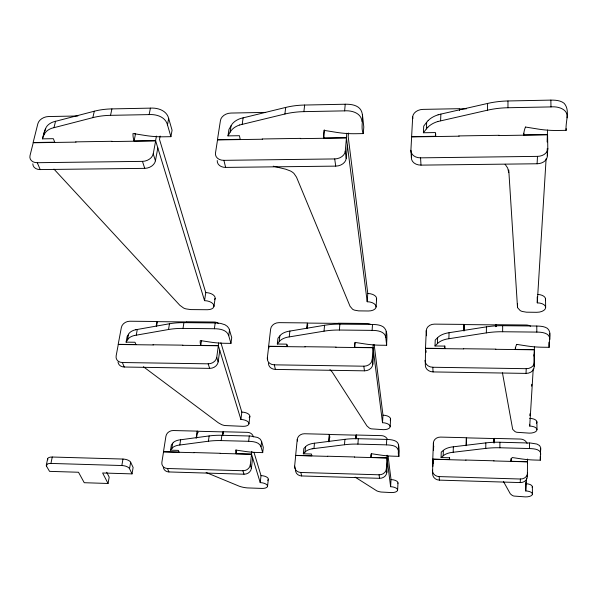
<?xml version="1.0" encoding="UTF-8"?>
<svg xmlns="http://www.w3.org/2000/svg" width="597" height="597" viewBox="0 0 597 597"><rect width="100%" height="100%" fill="white"/><g stroke="black" fill="none" stroke-linecap="round" stroke-linejoin="round"><path stroke-width="0.9" d="M534.382 346.954L534.405 349.633L515.338 349.387L515.338 347.685M527.524 459.003L527.532 461.727L510.972 461.272L510.98 458.541M437.817 121.519L487.495 110.191A66.722 42.917 -2.3 0 1 507.957 107.736L507.987 100.968L550.859 100.109C555.389 100.095 560.404 100.326 564.105 103.274C570.583 110.445 565.195 121.952 566.128 130.34L558.24 130.467A83.393 56.625 -6 0 1 537.942 129.042L525.524 127.042M537.218 296.955L537.278 302.851A8.656 4.731 -0.9 0 1 545.651 307.642A8.656 4.731 -0.9 0 1 536.696 312.306L526.45 312.186L522.285 311.47A8.94 4.895 -0.6 0 1 520.174 310.552L517.517 307.619L508.756 169.929M499.92 442.25A46.484 21.104 1.7 0 0 485.831 442.884L451.407 447.041A16.768 7.731 2.4 0 0 444.407 449.548L441.25 452.123L441.071 457.548L444.243 454.989A16.806 7.694 2.5 0 1 451.242 452.496L485.757 448.399A46.596 20.999 1.7 0 1 499.883 447.772L499.92 442.25L530.614 443.034L536.875 444.041L539.531 445.526L540.681 447.638L540.307 460.19L534.852 460.041A56.551 26.589 0.6 0 1 520.778 458.809L512.159 457.518A32.439 14.694 0.8 0 0 510.995 461.272M464.056 329.574L463.951 324.402L434.467 324.126A7.97 6.619 -3.1 0 0 426.258 330.641L425.504 348.245L444.78 348.491L444.675 346.103L434.997 345.984L438.616 342.529A19.291 10.164 1.7 0 1 446.638 339.074L486.354 332.88A53.491 27.678 0.6 0 1 502.637 331.738L502.674 325.708L536.77 326.037C540.36 326.141 544.225 326.313 547.337 328.313C552.628 332.887 548.382 341.499 549.143 347.312L542.852 347.238A65.536 35.559 -1.1 0 1 526.658 345.917L516.733 344.387M496.07 326.559L496.085 324.708L526.061 324.992A8.164 6.701 2.4 0 1 530.584 326.163M493.92 443.011L493.973 438.534L466.533 437.862L466.361 445.295M494.204 442.87L494.249 438.407L520.345 439.049A7.104 6.142 6.1 0 1 527.069 443.377M495.741 326.693L495.764 324.88L464.272 324.581L464.115 330.887M486.354 332.88L486.436 326.865A53.342 27.79 0.5 0 1 502.674 325.708M485.757 448.399L485.831 442.892M487.495 110.191L487.6 103.445A66.498 43.036 -2.4 0 1 507.987 100.968M493.913 442.213L493.973 438.534M495.734 326.492L495.764 324.88M494.189 442.355L494.249 438.407M496.062 326.44L496.085 324.708M466.07 445.713L466.25 437.72L440.526 437.094A6.948 6.082 -0.2 0 0 433.385 442.974L432.78 459.123L433.116 463.459M540.778 454.19C540.636 448.81 533.442 448.78 529.509 448.541L499.883 447.772M463.787 330.842L463.951 324.402M453.19 452.22L453.347 446.757M549.762 339.357C550.061 332.813 541.636 332.089 536.83 332.096L502.637 331.745M459.518 110.475L459.578 108.684L422.937 109.385A9.925 7.373 -5.9 0 0 412.699 116.937L411.617 136.653L435.616 136.28L435.72 133.795M432.78 459.123L449.578 459.586L449.631 457.78M443.183 455.772L443.362 450.339M448.877 338.671L449.071 332.708L486.436 326.865M444.78 348.491L444.862 345.954M493.741 460.929L527.524 461.862L527.36 476.488A7.164 6.269 7.6 0 1 520.218 482.577L439.392 480.13A7 6.209 0.7 0 1 432.616 473.697L432.788 459.25L466.026 460.168M432.885 466.458L433.131 460.212M433.497 450.377L433.631 446.877A6.918 6.06 -0.1 0 1 433.721 446.086M437.407 343.588L437.623 337.656L438.832 336.596A19.238 10.209 1.7 0 1 446.832 333.119L449.071 332.708M434.997 345.984L435.228 340.066L437.623 337.656M567.105 117.825C568.337 109.02 557.852 106.169 550.979 106.915L507.957 107.736M440.601 120.781L440.87 114.094L487.6 103.445M495.525 349.305L534.397 349.805L534.203 366.625A8.231 6.865 3.4 0 1 526.002 373.401L433.071 371.924A8.03 6.783 -2.5 0 1 425.318 364.998L425.512 348.417L463.668 348.902M425.87 352.417L425.945 350.64M435.616 136.28L435.452 132.564L423.392 132.758L426.355 128.93L426.668 122.281L428.153 120.572M423.392 132.758L423.721 126.116L426.668 122.281M371.035 457.429A31.313 14.388 3.6 0 1 371.431 453.713L379.961 454.989A54.543 26.007 3.8 0 0 393.669 456.198L398.923 456.339C396.759 451.705 401.326 444.258 395.886 441.25C393.102 439.765 389.856 439.541 386.759 439.414L358.297 438.705A45.021 20.619 4.5 0 0 344.909 439.34L312.656 443.459A16.283 7.53 5.4 0 0 306.395 445.929L303.836 448.474L303.328 453.795L311.447 454.011L311.85 455.802L295.664 455.354L297.231 439.526A6.761 5.918 -12.6 0 1 304.485 433.75L329.283 434.362L329.895 437.467M398.923 456.339L399.206 450.944L398.557 445.004M397.617 490.055L397.99 482.943M520.218 482.577L520.405 479.018A7.194 6.291 7.4 0 0 527.584 472.906M526.002 373.401L526.248 368.685A8.276 6.888 3.3 0 0 534.502 361.886M459.168 136.183L411.632 136.914L410.9 150.295L411.393 157.578A10.015 7.612 -5.6 0 0 420.997 165.123L537.099 163.765L537.494 156.369A10.373 7.776 -1 0 0 547.8 148.414L547.576 134.81L498.928 135.564M411.393 157.578L411.632 153.138M355.14 477.13L376.886 490.921A10.947 4.828 4.2 0 0 381.087 492.032L391.363 492.577A6.634 2.918 4 0 0 397.609 489.853A6.634 2.918 4 0 0 390.625 486.704L391.02 479.578L388.102 456.198M295.53 469.66A6.806 6.045 -13.3 0 0 301.679 475.958L379.55 478.316A6.903 6.149 -5.3 0 0 386.819 472.354L386.363 468.817L386.983 457.996L354.439 457.101M390.625 486.704L386.968 457.862L387.125 455.19M386.819 472.354L387.438 461.563M390.162 426.594L390.595 419.072M312.164 448.81L344.491 444.743A45.133 20.514 4.5 0 1 357.916 444.116L386.438 444.855L386.759 439.414M329.932 369.692A13.462 6.888 5.3 0 1 330.335 370.006L332.268 372.132L366.924 425.93L369.439 428.131A7.171 3.44 4.1 0 0 371.259 428.847L383.401 429.668A7.216 3.455 3.9 0 0 390.147 426.355A7.216 3.455 3.9 0 0 382.513 422.706L372.998 347.573L354.73 347.342A35.88 18.985 3.4 0 1 355.118 342.432L364.916 343.932A62.827 34.678 3.6 0 0 380.632 345.223L386.655 345.297C386.423 339.402 388.714 330.738 383.02 326.686C379.879 324.805 376.095 324.537 372.513 324.455L339.872 324.141A51.454 27.052 4.6 0 0 324.559 325.275L287.829 331.425A18.626 9.895 5.9 0 0 280.777 334.827L277.963 338.23L277.307 344.021L286.582 344.141L287.112 346.484L268.635 346.245L270.642 329.022A7.731 6.403 -13.1 0 1 279 322.649L307.276 322.917L306.739 328.313M382.513 422.706L382.976 415.161L374.17 344.656M532.367 486.689L532.42 494.144A6.851 2.978 1.4 0 0 525.741 490.943L525.823 481.846M529.845 415.602L529.957 413.758M531.628 386.169L531.74 384.334M525.741 490.943L526.524 478.16M527.42 463.556L527.532 461.727M502.443 372.797L512.689 429.34L515.002 431.571A7.724 3.664 0.9 0 0 516.83 432.295L529.285 433.131A7.477 3.537 0.7 0 0 536.987 429.773A7.477 3.537 0.7 0 0 529.718 426.064L533.218 368.968M534.009 356.081L534.405 349.633M537.278 302.851L546.113 158.72M547.136 141.982L547.516 129.989M386.655 345.297L385.796 337.492L386.162 331.581M537.099 163.765A10.306 7.754 -0.9 0 0 547.337 155.854L547.8 148.414M371.244 453.854L371.013 457.429L386.968 457.862M372.998 347.573L373.185 344.82M268.449 363.08A7.791 6.56 -13.6 0 0 275.426 369.416L364.461 370.834A7.91 6.694 -7.4 0 0 372.827 364.215L372.222 359.558L373.021 347.745L335.775 347.267M376.065 307.045L376.617 298.843M372.827 364.215L373.618 352.439M277.307 344.021L280.142 340.633A18.679 9.85 5.9 0 1 287.194 337.245L324.022 331.163A51.588 26.94 4.7 0 1 339.38 330.037L372.11 330.38L372.513 324.455M357.916 444.116L358.297 438.705M355.76 438.802L356.028 435.146L329.574 434.497L328.962 441.787M356.006 438.713L356.275 435.026L381.423 435.638A6.851 6.022 -5.5 0 1 387.513 439.504M273.262 166.19L285.836 169.235L290.5 171.011A14.447 9.149 6.7 0 1 293.97 173.466L296.508 177.167L350.051 306.306L352.581 309.239A7.373 4.089 4.2 0 0 354.596 310.164L358.566 310.873L368.364 310.992A8.306 4.612 3.9 0 0 376.058 306.418A8.306 4.612 3.9 0 0 367.192 301.731L367.782 293.508L348.178 136.534L348.491 133.004M354.73 347.342L355.118 342.335M344.491 444.743L344.909 439.347M540.583 450.384L540.718 448.66M549.531 335.089L549.673 333.313M367.192 301.731L346.417 137.668L323.783 138.019A44.566 29.507 3.2 0 1 324.037 130.37L336.238 132.318A78.834 55.021 3.8 0 0 355.79 133.713L363.267 133.594C359.581 125.43 366.461 113.602 358.394 107.296C354.611 104.579 349.745 104.184 345.23 104.229L304.642 105.042A63.603 41.596 5.6 0 0 285.694 107.43L240.636 118.467A23.096 15.231 8.1 0 0 232.173 124.019L228.95 129.407L227.972 135.885L239.412 135.706L240.225 139.317L217.465 139.668L220.457 120.422A9.574 7.067 -13.5 0 1 230.927 113.057L265.702 112.393M363.267 133.594L363.797 127.004L362.469 114.833M328.663 441.713L329.283 434.362M339.38 330.037L339.872 324.141M217.233 160.533A9.664 7.291 -14 0 0 225.636 167.406L335.723 166.123A9.843 7.485 -9.3 0 0 346.208 158.414L347.364 145.19M346.208 158.414L345.267 151.19L346.447 137.929L300.328 138.638M346.417 137.668L346.805 133.221M324.022 331.163L324.559 325.283M313.977 448.526L314.462 443.175M239.688 124.982L284.896 114.012A63.812 41.477 5.6 0 1 303.895 111.639L344.626 110.863L345.23 104.229M303.328 453.795L305.03 452.041L305.53 446.713M307.067 328.581L307.612 323.089L337.805 323.373M295.306 468.787L294.642 466.16L295.694 455.481L327.731 456.362M323.783 138.019L324.44 131.474A44.417 29.589 3.1 0 1 324.275 129.87M287.112 346.484L287.291 344.827M289.261 336.842L289.881 331.014M267.546 486.294L268.314 479.324M279.18 341.671L279.829 335.872M206.122 472.511L239.367 486.257A15.306 6.724 6.9 0 0 247.434 487.913L262.001 488.421A6.477 2.836 6.6 0 0 267.501 485.719A6.477 2.836 6.6 0 0 260.225 482.615L261.016 475.622L254.046 452.541M303.895 111.639L304.642 105.042M235.89 450.056L244.27 451.31A53.193 25.186 6.9 0 0 257.635 452.489L262.702 452.623L261.001 446.787L261.613 441.474L260.285 439.183L257.785 437.497L250.352 436.019L221.875 435.288A44.036 19.97 7.3 0 0 209.144 435.929L178.936 440.004A15.97 7.276 8.2 0 0 173.361 442.452M262.702 452.623L263.299 447.34L261.613 441.474M267.71 359.581L267.322 358.051L268.68 346.417L305.254 346.879M260.225 482.615L251.509 454.138L251.837 451.362M163.332 467.317A6.709 5.806 -24.2 0 0 168.929 471.943L244.009 474.212A6.754 5.948 -18.6 0 0 251.382 468.361L250.292 464.869L251.546 454.265L220.166 453.399M251.382 468.361L252.628 457.787M248.949 423.751L249.845 416.378M197.764 432.653L197.204 431.124L173.287 430.534A6.657 5.694 -22.7 0 0 165.929 436.198L163.474 451.72L179.085 452.145L178.376 450.384L170.548 450.175L172.563 447.675A16.007 7.239 8.2 0 1 178.13 445.243L208.413 441.22A44.141 19.873 7.3 0 1 221.174 440.593L248.658 441.302L249.3 435.974M284.896 114.012L285.694 107.43M143.384 366.722L218.256 422.743L221.494 424.557A9.955 4.731 7.5 0 0 224.785 425.534L243.001 426.333A7.037 3.343 7.1 0 0 248.874 423.064A7.037 3.343 7.1 0 0 240.904 419.475L241.83 412.087L220.897 342.768M236.569 450.213L236.128 453.72L251.509 454.138M221.174 440.593L221.875 435.288M222.547 435.467L223.024 431.885L197.51 431.258L196.607 437.511M222.763 435.377L223.241 431.758L247.494 432.355A6.709 5.828 -17.4 0 1 253.329 436.877M200.816 345.379A34.939 18.298 7.5 0 1 200.279 340.566L209.913 342.036A61.215 33.32 8.2 0 0 225.181 343.297L230.957 343.365L231.733 337.618L229.024 328.626L227.405 326.425L224.957 324.753L220.726 323.425L216.405 322.97L183.921 322.641A50.312 26.007 8.6 0 0 169.473 323.761L135.407 329.798M230.957 343.365L228.733 335.708L229.517 329.925M208.413 441.22L209.144 435.929M240.904 419.475L218.301 345.603L218.681 342.902M118.012 362.08A7.664 6.269 -22.5 0 0 124.258 367.021L209.651 368.379A7.724 6.44 -17.8 0 0 218.159 361.894L216.733 357.327L218.353 345.767L182.637 345.312M218.159 361.894L219.763 350.379M242.203 124.266L243.143 117.743M134.377 335.499L168.526 329.514A50.446 25.895 8.6 0 1 183.01 328.41L214.375 328.738L215.204 322.94M213.95 306.448L215.114 298.425M196.167 438.332L197.204 431.124M201.51 340.484L200.786 345.379L218.301 345.603M53.961 169.108L179.816 305.268L183.607 308.022A9.261 5.045 9 0 0 185.958 308.888L190.831 309.589L207.323 309.731A8.097 4.425 8.5 0 0 213.86 305.254A8.097 4.425 8.5 0 0 204.547 300.657L205.756 292.62L159.518 139.489L160.153 136.041M227.972 135.885L230.106 132.168L231.076 125.683M179.824 444.974L180.615 439.728M170.548 450.175L171.354 444.959L173.369 442.452M171.869 448.444L172.675 443.22M183.01 328.41L183.921 322.641M168.526 329.514L169.473 323.761M156.227 325.887L156.981 321.484L129.847 321.231A7.597 6.127 -21.3 0 0 121.363 327.477L118.199 344.327L135.929 344.559L135.004 342.253L126.109 342.148L127.154 336.477L129.265 333.141A18.283 9.47 9.8 0 1 135.392 329.79M156.571 326.134L157.339 321.656L186.309 321.932M46.902 464.384L46.514 466.212L49.544 471.361L78.505 472.249L84.244 482.712L108.05 483.473L102.632 472.988L132.027 473.891L133.124 467.458L130.661 462.235A6.47 2.843 9.3 0 0 122.975 459.056L52.26 457.026A6.44 2.769 10.6 0 0 47.85 459.824M132.027 473.891L129.549 468.697L130.661 462.235M129.549 468.697A6.492 2.821 9.3 0 0 121.833 465.526L122.975 459.056M136.273 335.096L137.295 329.395M108.05 483.473L109.191 477.137L106.706 472.264M204.547 300.657L155.586 140.623L134.101 140.959A43.424 27.999 11.1 0 1 132.997 133.534L144.959 135.429A77.043 51.842 13.1 0 0 163.817 136.795L170.906 136.676L172.07 130.243L168.667 118.43C166.742 110.467 157.72 107.624 150.407 108.132L111.915 108.9A62.409 39.275 12.8 0 0 94.296 111.214L53.297 121.907A22.828 14.268 15 0 0 46.193 127.295L44.044 132.534L42.484 138.855L53.349 138.683L54.752 142.19L33.126 142.526L37.85 123.736A9.365 6.694 -19.9 0 1 48.499 116.549L77.886 115.982M170.906 136.676L167.481 124.885L168.667 118.43M126.109 342.148L127.482 339.842L128.527 334.163M32.813 163.809A9.462 6.895 -20.8 0 0 40.2 169.578L144.728 168.354A9.559 7.127 -17.2 0 0 155.421 160.839L157.817 147.937M155.586 140.623L156.436 136.079M155.421 160.839L153.228 153.825L155.66 140.877L111.878 141.556M111.915 108.9L110.535 115.34L149.153 114.602L150.407 108.132M134.101 140.959L135.37 134.571M46.514 466.212A6.463 2.754 10.6 0 1 50.932 463.429L52.26 457.026M46.32 465.093L47.656 458.705M44.626 133.638A22.902 14.224 14.9 0 1 51.73 128.258L92.863 117.639L94.296 111.214M54.014 127.571L55.558 121.206M42.484 138.855L45.432 128.915M43.872 135.243L44.648 133.646M230.106 132.168L231.226 130.519A23.171 15.186 8.1 0 1 239.681 124.967M127.482 339.842L128.221 338.82M426.355 128.93L427.848 127.228M305.03 452.041L305.903 451.265A16.32 7.492 5.4 0 1 312.156 448.802M438.094 114.84L440.87 114.094M459.981 108.945L466.361 108.818M75.603 141.87L112.154 141.302M262.18 138.974L300.672 138.377M458.757 135.922L499.338 135.295M547.591 134.541L523.718 134.915L523.711 133.235M76.065 142.116L33.231 142.773L30.037 155.511A9.522 6.91 -20.8 0 0 37.275 162.705L40.2 169.578M262.613 139.228L217.524 139.922L215.495 152.966A9.731 7.313 -14 0 0 223.89 160.339L225.636 167.406M37.275 162.705L142.459 161.369A9.627 7.149 -17.1 0 0 153.228 153.825M223.89 160.339L334.716 158.936A9.91 7.507 -9.3 0 0 345.267 151.19M410.9 150.295A10.089 7.634 -5.7 0 0 420.572 157.847L537.494 156.369M344.626 110.863C351.708 110.281 361.401 113.005 361.931 121.452M149.153 114.602C156.474 114.117 165.526 116.922 167.481 124.885M186.548 321.768L214.114 322.029A7.664 6.291 -16.9 0 1 218.48 323.395M338.089 323.208L366.819 323.477A7.851 6.537 -7.4 0 1 370.655 324.395M152.996 344.775L182.876 345.156M304.91 346.708L336.059 347.103M463.347 348.73L495.853 349.141M153.354 344.939L118.273 344.491L116.139 355.879A7.709 6.283 -22.5 0 0 122.348 362.521L124.258 367.021M122.348 362.521L208.174 363.827A7.768 6.463 -17.8 0 0 216.733 357.327M267.322 358.051A7.836 6.582 -13.6 0 0 274.292 364.834L363.812 366.2A7.955 6.716 -7.4 0 0 372.222 359.558M425.004 360.312A8.074 6.806 -2.6 0 0 432.803 367.259L526.248 368.685M372.11 330.38C377.177 330.41 384.931 331.223 385.796 337.492M214.375 328.738C219.689 328.768 226.912 329.783 228.733 335.708M441.071 457.548L449.496 457.78L449.578 459.586M194.107 452.563L220.39 453.287M327.432 456.227L354.685 456.974M465.742 460.033L494.025 460.809M194.421 452.698L163.526 451.847L161.869 462.309A6.739 5.821 -24.1 0 0 167.466 468.496L168.929 471.943M50.932 463.429L121.833 465.526M167.466 468.496L242.882 470.742A6.783 5.963 -18.5 0 0 250.292 464.869M294.642 466.16A6.836 6.06 -13.3 0 0 300.821 472.473L379.058 474.802A6.933 6.171 -5.4 0 0 386.363 468.817M432.377 470.145A7.03 6.231 0.6 0 0 439.191 476.593L520.405 479.018M386.438 444.855C390.617 445.093 397.251 445.265 398.274 450.422M248.658 441.302C253.053 441.519 259.255 441.899 261.001 446.787M505.107 164.272L507.681 168.048L508.748 172.623M503.517 481.607L510.316 493.823L512.271 495.435A7.082 3.082 1.6 0 0 513.95 496.062L525.382 496.891A6.851 2.978 1.4 0 0 532.42 494.129M197.51 431.258L198.032 432.683M223.024 431.885L223.502 433.31M142.459 161.369L144.728 168.354M208.174 363.827L209.651 368.379M242.882 470.742L244.009 474.212M268.635 346.245L269.046 347.902M274.292 364.834L275.426 369.416M300.821 472.473L301.679 475.958M297.231 439.526L297.597 441.064M307.44 323.761L307.776 325.447M356.275 435.026L356.655 437.355M356.028 435.146L356.469 437.87M334.716 158.936L335.723 166.123M363.812 366.2L364.461 370.834M379.058 474.802L379.55 478.316M425.504 348.245L425.78 352.461M412.699 116.937L412.811 118.691M426.258 330.641L426.579 335.768M433.385 442.974L433.631 446.877M420.572 157.847L420.997 165.123M432.803 367.259L433.071 371.924M439.191 476.593L439.392 480.13M566.083 128.654L566.128 130.34M464.272 324.581L464.369 329.41M550.859 100.109L550.979 106.915M547.218 148.616L547.337 155.854M549.061 342.163L549.143 347.312M545.531 298.955L545.651 307.358M540.27 456.518L540.307 460.19M536.77 326.037L536.83 332.096M536.912 421.863L536.987 429.556M534.106 354.588L534.203 366.625M529.711 424.348L529.718 426.064M529.479 442.989L529.509 448.541M527.352 474.652L527.36 476.488M517.517 303.903L517.517 307.619M367.782 293.508A8.276 4.634 3.8 0 1 376.349 299.731M382.976 415.161A7.186 3.478 3.9 0 1 390.192 420.169M391.02 479.578A6.612 2.933 4 0 1 397.923 483.324M135.4 134.571A43.275 28.081 11.2 0 1 135.041 133.4M205.756 292.62A8.067 4.448 8.5 0 1 213.293 294.948A8.067 4.448 8.5 0 1 214.644 299.522M92.863 117.631A62.61 39.148 12.7 0 1 110.535 115.34M241.83 412.087A7.015 3.366 7.1 0 1 248.471 414.057A7.015 3.366 7.1 0 1 249.18 417.594M128.206 338.812A18.335 9.433 9.8 0 1 134.362 335.492M236.151 453.72A30.529 13.97 6.5 0 1 235.86 450.048M261.016 475.622A6.455 2.851 6.6 0 1 267.105 477.346A6.455 2.851 6.6 0 1 267.672 480.339M525.718 483.667A6.828 3 1.4 0 1 532.196 487.465M515.368 349.387A37.387 19.432 -0.8 0 1 516.703 344.387M529.673 418.363A7.448 3.56 0.6 0 1 536.434 423.236M523.756 134.915A47.036 30.305 -4.9 0 1 525.479 127.042M537.755 294.448A8.627 4.754 -1 0 1 545.412 299.888M428.139 120.564A23.962 15.888 -0.3 0 1 438.086 114.825M427.833 127.221A24.044 15.843 -0.2 0 1 437.81 121.504"/></g></svg>
